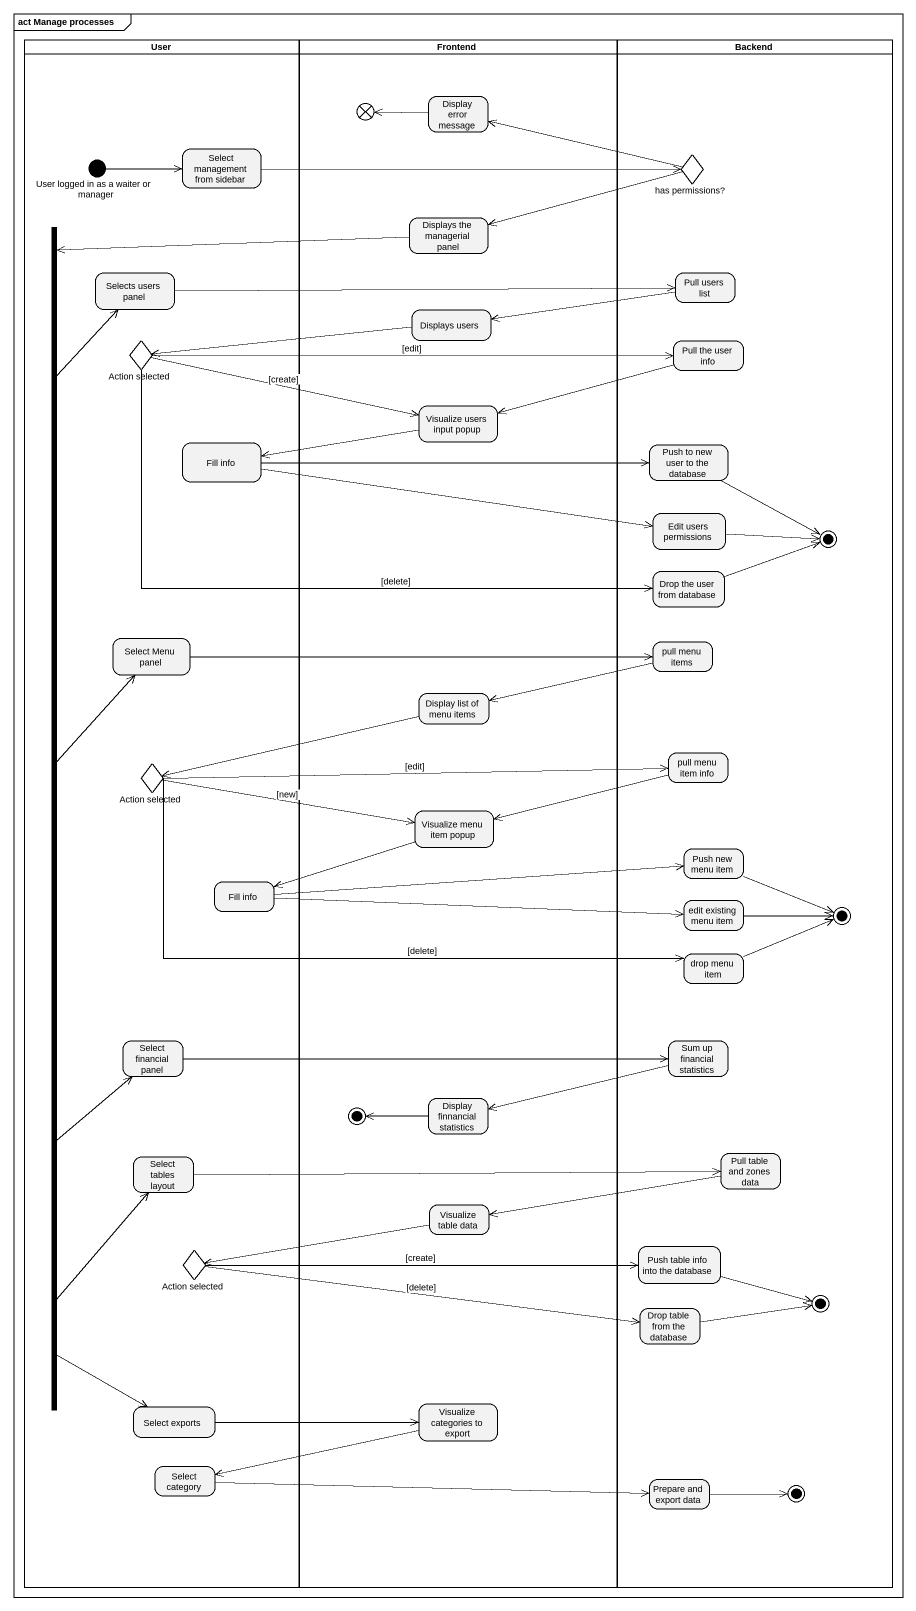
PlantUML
@startuml
mainframe act Manage processes
hide empty description
state User <<partition>> {
  state "Select management from sidebar" as Select_management_from
  state "User logged in as a waiter or manager" as User_logged_in_as_a_waiter <<start>>
  state fork1 <<fork>>
  state "Selects users panel" as Selects_users_panel
  state "Action selected" as Action_selected <<choice>>
  state "Fill info" as Fill_info
  state "Select Menu panel" as Select_Menu_panel
  state "Action selected" as Action_selected_2 <<choice>>
  state "Fill info" as Fill_info_2
  state "Select financial panel" as Select_financial_panel
  state "Select tables layout" as Select_tables_layout
  state "Action selected" as Action_selected_3 <<choice>>
  state "Select exports" as Select_exports
  state "Select category" as Select_category
}
state Frontend <<partition>> {
  state flowfinal1 <<end>>
  state "Display error message" as Display_error_message
  state "Displays the managerial panel" as Displays_the_managerial
  state "Displays users" as Displays_users
  state "Visualize users input popup" as Visualize_users_input_popup
  state "Display list of menu items" as Display_list_of_menu_items
  state "Visualize menu item popup" as Visualize_menu_item_popup
  state "Display finnancial statistics" as Display_finnancial
  state "Visualize table data" as Visualize_table_data
  state "Visualize categories to export" as Visualize_categories_to
  Display_finnancial -left-> [*]
}
state Backend <<partition>> {
  state "has permissions?" as has_permissions <<choice>>
  state "Pull users list" as Pull_users_list
  state "Pull the user info" as Pull_the_user_info
  state "Push to new user to the database" as Push_to_new_user_to_the
  state "Edit users permissions" as Edit_users_permissions
  state final1 <<end>>
  state "Drop the user from database" as Drop_the_user_from_database
  state "pull menu items" as pull_menu_items
  state "pull menu item info" as pull_menu_item_info
  state "Push new menu item" as Push_new_menu_item
  state "edit existing menu item" as edit_existing_menu_item
  state final2 <<end>>
  state "drop menu item" as drop_menu_item
  state "Sum up financial statistics" as Sum_up_financial_statistics
  state "Pull table and zones data" as Pull_table_and_zones_data
  state "Push table info into the database" as Push_table_info_into_the
  state "Drop table from the database" as Drop_table_from_the_database
  state final4 <<end>>
  state "Prepare and export data" as Prepare_and_export_data
  state final5 <<end>>
}
Display_error_message -left-> flowfinal1
Select_management_from -right-> has_permissions
User_logged_in_as_a_waiter -right-> Select_management_from
has_permissions -left-> Display_error_message
has_permissions -left-> Displays_the_managerial
fork1 -up-> Selects_users_panel
fork1 -up-> Select_Menu_panel
fork1 --> Select_financial_panel
fork1 --> Select_tables_layout
fork1 --> Select_exports
Displays_the_managerial --> fork1
Selects_users_panel -right-> Pull_users_list
Pull_users_list -left-> Displays_users
Action_selected -right-> Pull_the_user_info : [edit]
Action_selected -right-> Visualize_users_input_popup : [create]
Action_selected -right-> Drop_the_user_from_database : [delete]
Displays_users -left-> Action_selected
Pull_the_user_info -left-> Visualize_users_input_popup
Visualize_users_input_popup -left-> Fill_info
Fill_info -right-> Push_to_new_user_to_the
Fill_info -right-> Edit_users_permissions
Push_to_new_user_to_the -right-> final1
Edit_users_permissions -right-> final1
Drop_the_user_from_database -right-> final1
Select_Menu_panel -right-> pull_menu_items
pull_menu_items -left-> Display_list_of_menu_items
Display_list_of_menu_items -left-> Action_selected_2
Action_selected_2 -right-> pull_menu_item_info : [edit]
Action_selected_2 -right-> Visualize_menu_item_popup : [new]
Action_selected_2 -right-> drop_menu_item : [delete]
pull_menu_item_info -left-> Visualize_menu_item_popup
Visualize_menu_item_popup -left-> Fill_info_2
Fill_info_2 -right-> Push_new_menu_item
Fill_info_2 -right-> edit_existing_menu_item
Push_new_menu_item -right-> final2
edit_existing_menu_item -right-> final2
drop_menu_item -right-> final2
Select_financial_panel -right-> Sum_up_financial_statistics
Sum_up_financial_statistics -left-> Display_finnancial
Select_tables_layout -right-> Pull_table_and_zones_data
Pull_table_and_zones_data -left-> Visualize_table_data
Visualize_table_data -left-> Action_selected_3
Action_selected_3 -right-> Push_table_info_into_the : [create]
Action_selected_3 -right-> Drop_table_from_the_database : [delete]
Push_table_info_into_the -right-> final4
Drop_table_from_the_database -right-> final4
Select_exports -right-> Visualize_categories_to
Visualize_categories_to -left-> Select_category
Select_category -right-> Prepare_and_export_data
Prepare_and_export_data -right-> final5
@enduml
